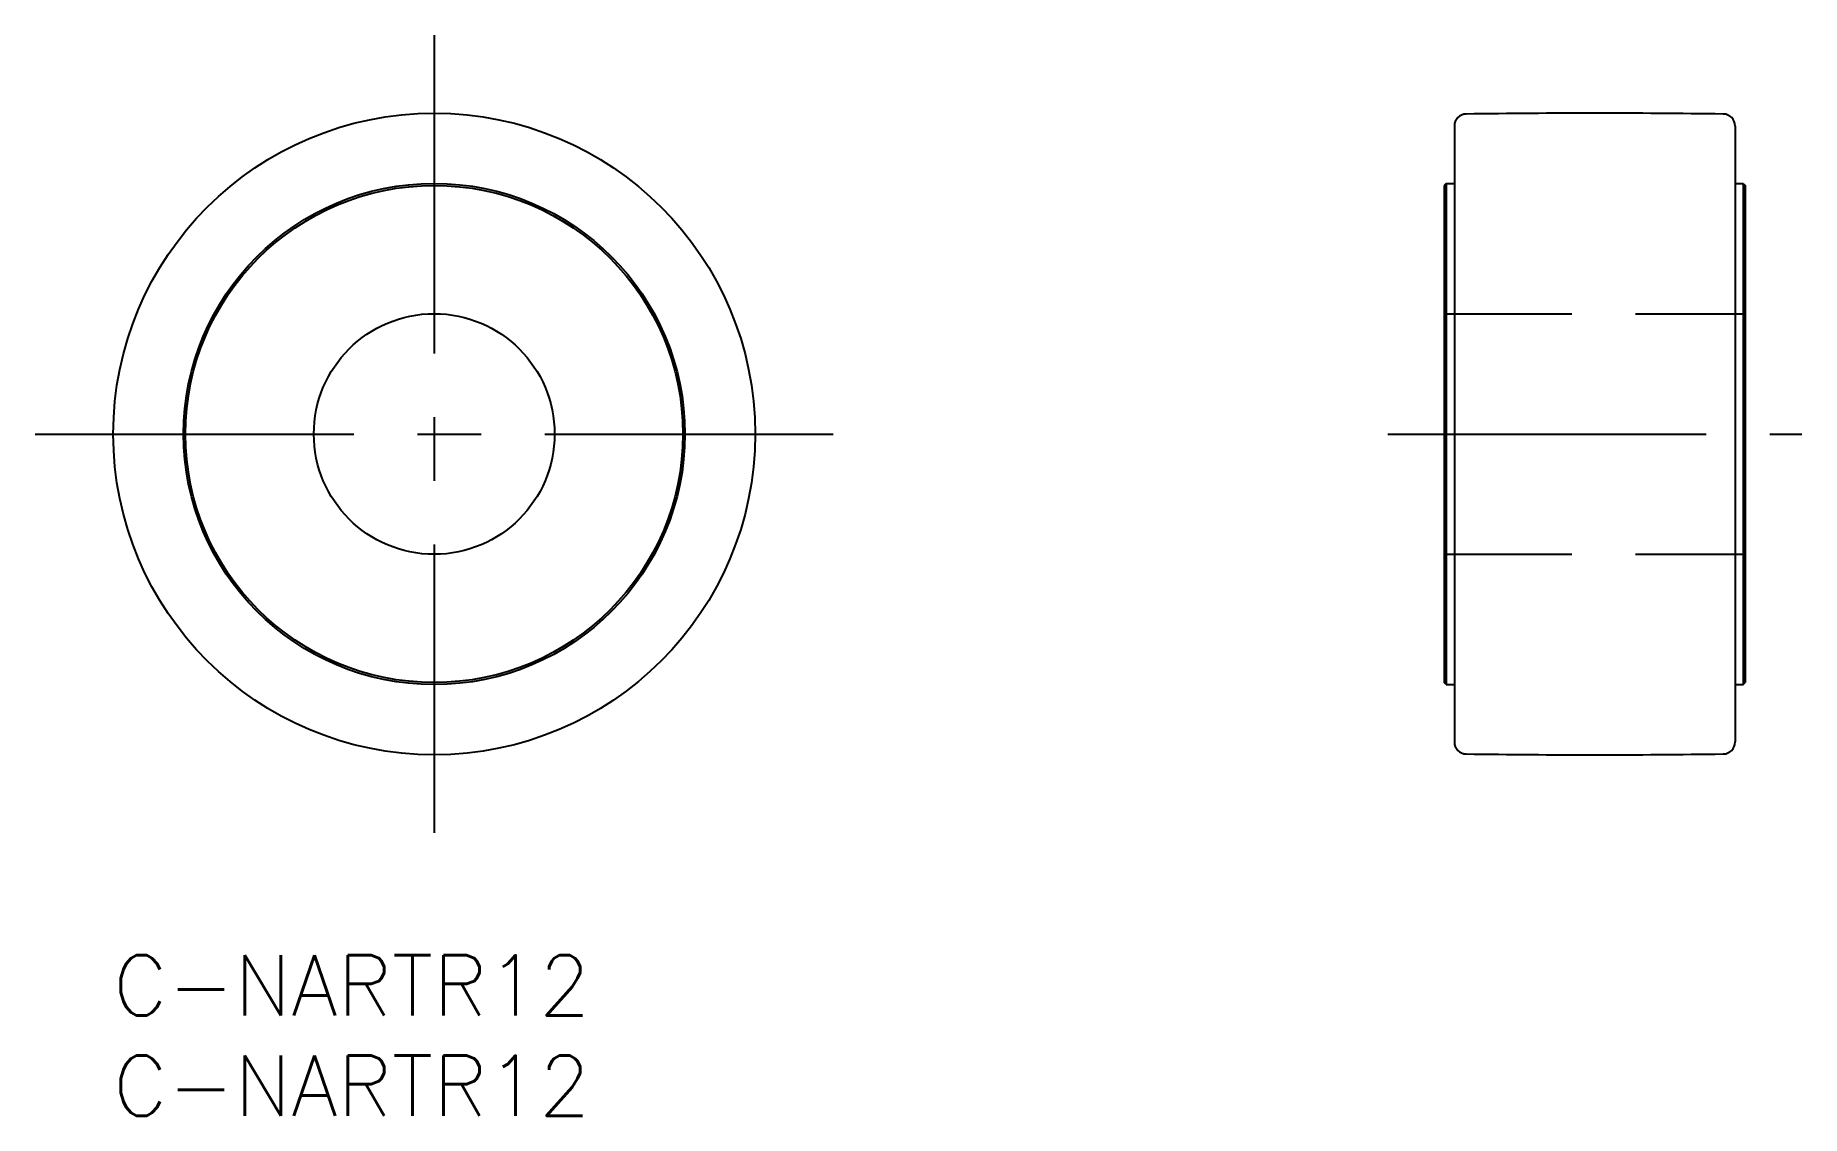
# Model space of a CAD drawing. Extents: x -3.9 to 84.2, y -8 to 45.9.
import ezdxf

# ---------------------------------------------------------------- set-up
doc = ezdxf.new("R2010")
doc.units = 0
doc.header["$LTSCALE"] = 0.5
doc.linetypes.add('CENTER', pattern=[50.8, 31.75, -6.35, 6.35, -6.35])
doc.linetypes.add('DASHED', pattern=[19.05, 12.7, -6.35])
for name, color, linetype in [('MSM_CENTER', 1, 'CENTER'), ('MSM_CONTINUOUS', 7, 'CONTINUOUS'), ('MSM_DASHED', 4, 'DASHED'), ('MSM_PART_NUMBER', 7, 'CONTINUOUS')]:
    doc.layers.add(name, color=color, linetype=linetype)
doc.styles.get("Standard").update_dxf_attribs({"font": 'txt.shx', "height": 3, "bigfont": 'bigfont.shx'})

# ---------------------------------------------------------------- blocks, each defined once
blk = doc.blocks.new('*U14')
at = {"layer": 'MSM_PART_NUMBER'}
blk.add_text('C-NARTR12', height=3, dxfattribs=at).set_placement((0, -3))
blk = doc.blocks.new('*U15')
at = {"layer": 'MSM_PART_NUMBER'}
blk.add_text('C-NARTR12', height=3, dxfattribs=at).set_placement((0, -8))

msp = doc.modelspace()

# ---------------------------------------------------------------- linework, layer by layer
at = {"layer": 'MSM_CENTER'}
for p, q in [((16, 45.885), (16, 6.115)), ((-3.885, 26), (35.885, 26)), ((63.542, 26), (84.174, 26))]:
    msp.add_line(p, q, dxfattribs=at)
at = {"layer": 'MSM_CONTINUOUS'}
for p, q in [((66.858, 41.359), (66.858, 10.641)), ((80.858, 41.359), (80.858, 10.641)), ((66.458, 38.5), (66.358, 38.4)), ((66.358, 38.4), (66.358, 13.6)), ((66.458, 38.5), (66.858, 38.5)), ((66.458, 38.5), (66.458, 13.5)), ((80.858, 38.5), (81.258, 38.5)), ((81.258, 38.5), (81.358, 38.4)), ((81.258, 38.5), (81.258, 13.5)), ((81.358, 38.4), (81.358, 13.6)), ((66.458, 13.5), (66.358, 13.6)), ((66.458, 13.5), (66.858, 13.5)), ((80.858, 13.5), (81.258, 13.5)), ((81.258, 13.5), (81.358, 13.6))]:
    msp.add_line(p, q, dxfattribs=at)
for radius in [16, 12.5, 12.4, 6]:
    msp.add_circle((16, 26), radius, dxfattribs=at)
for centre, radius, start, end in [((67.458, 41.359), 0.6, 90.73429, 180), ((73.858, -458), 500, 89.26571, 90.73429), ((80.258, 41.359), 0.6, 0, 89.26571), ((67.458, 10.641), 0.6, 180, 269.26571), ((80.258, 10.641), 0.6, 270.73429, 0), ((73.858, 510), 500, 269.26571, 270.73429)]:
    msp.add_arc(centre, radius, start, end, dxfattribs=at)
at = {"layer": 'MSM_DASHED'}
for p, q in [((66.358, 32), (81.358, 32)), ((66.358, 20), (81.358, 20))]:
    msp.add_line(p, q, dxfattribs=at)

# ---------------------------------------------------------------- block references
at = {"layer": 'MSM_CONTINUOUS'}
for name in ['*U14', '*U15']:
    msp.add_blockref(name, (0, 0), dxfattribs=at)

doc.saveas('drawing.dxf')
